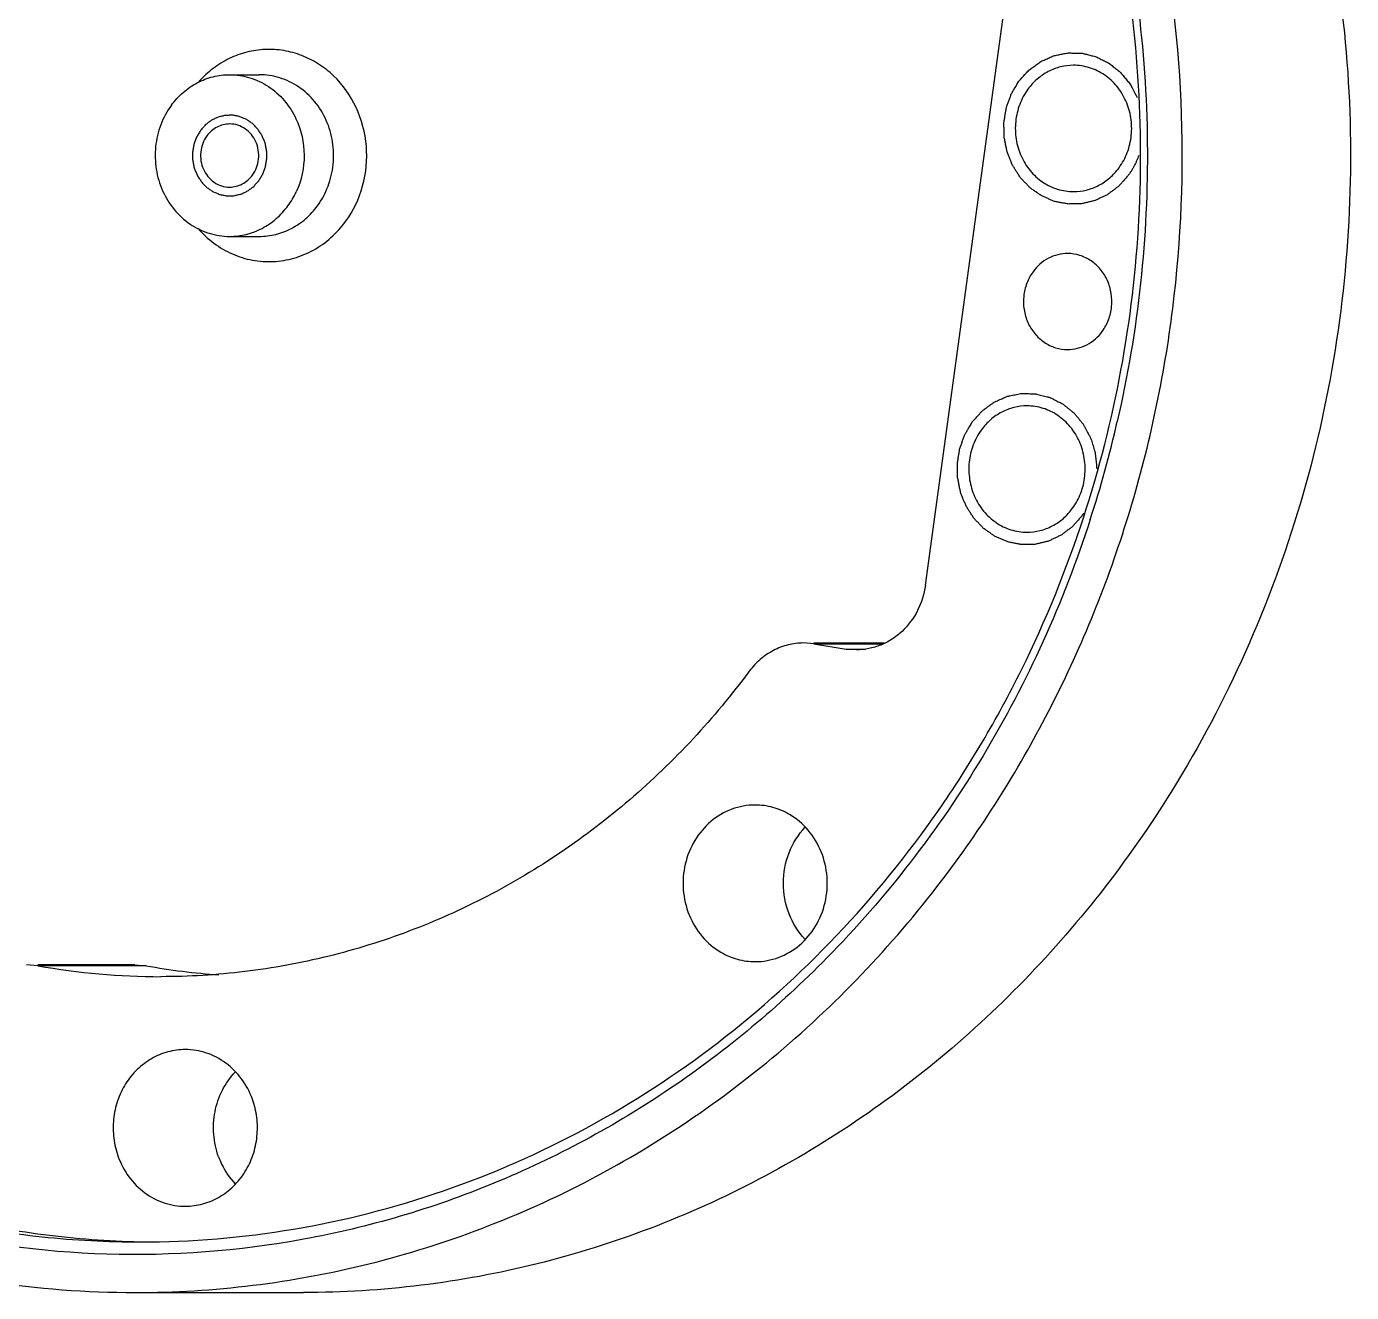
# Model space of a CAD drawing. Header units: millimetres. Extents: x 0 to 420, y 0 to 297.
# Drawn here: x 189.95 to 216.18, y 28.21 to 53.26 of the extents above; entities that cross this region are included whole.
import ezdxf

# ---------------------------------------------------------------- set-up
doc = ezdxf.new("R2010")
doc.units = ezdxf.units.MM
doc.header["$LTSCALE"] = 23.1
doc.layers.get('0').update_dxf_attribs({"linetype": 'CONTINUOUS'})
for name, color, linetype in [('3_ALL_AXES', 7, 'CONTINUOUS'), ('7_ALL_FEATURES', 7, 'CONTINUOUS'), ('AXIS', 7, 'CONTINUOUS')]:
    doc.layers.add(name, color=color, linetype=linetype)

msp = doc.modelspace()

# ---------------------------------------------------------------- linework, layer by layer
at = {"color": 7, "linetype": 'CONTINUOUS'}
for p, q in [((207.7437, 42.2075), (209.3648, 54.0777)), ((205.5358, 41.0465), (205.3318, 41.0626)), ((205.5358, 41.0627), (206.935, 41.0627)), ((205.5358, 41.0465), (206.1744, 40.9437)), ((206.3785, 40.9276), (206.1744, 40.9437)), ((190.1778, 34.6753), (189.9519, 34.6951)), ((192.0951, 34.6952), (190.1778, 34.6952)), ((192.0937, 34.6951), (192.3196, 34.6753))]:
    msp.add_line(p, q, dxfattribs=at)
at = {"color": 9, "linetype": 'CONTINUOUS'}
for p, q in [((205.5358, 41.0465), (206.9081, 41.0465)), ((206.1744, 40.9437), (206.5585, 40.9437)), ((192.3196, 34.6753), (190.1778, 34.6753))]:
    msp.add_line(p, q, dxfattribs=at)
at = {"color": 7, "linetype": 'CONTINUOUS'}
for centre, radius, start, end in [((192.6125, 48.2898), 13.8305, 259.86076, 269.98622), ((194.7574, 48.3105), 13.8514, 259.86337, 265.8756)]:
    msp.add_arc(centre, radius, start, end, dxfattribs=at)
for points, knots in [([(195.4329, 73.2093), (196.4004, 73.2093), (198.3418, 73.0613), (201.192, 72.4), (203.9289, 71.3127), (206.4977, 69.8213), (208.8483, 67.9558), (210.9349, 65.7531), (212.7171, 63.2568), (214.1605, 60.5159), (215.2373, 57.584), (215.9268, 54.5184), (216.2158, 51.3787), (216.0987, 48.2259), (215.5779, 45.1215), (214.6631, 42.1256), (213.3725, 39.2974), (212.2712, 37.5499), (211.6668, 36.7231)], [0, 0, 0, 0, 0.0594026, 0.1190097, 0.1790078, 0.2395498, 0.3007429, 0.3626405, 0.4252408, 0.4884877, 0.5522773, 0.6164663, 0.6808831, 0.7453406, 0.8096484, 0.8736269, 0.9371176, 1, 1, 1, 1]), ([(193.9732, 51.3343), (193.8872, 51.3343), (193.71, 51.29), (193.5743, 51.1693), (193.522, 51.0978)], [0, 0, 0, 0, 0.4926162, 1, 1, 1, 1]), ([(194.4239, 50.3208), (194.4575, 50.3668), (194.5127, 50.4695), (194.5526, 50.6398), (194.5478, 50.8156), (194.4987, 50.9832), (194.4088, 51.13), (194.2846, 51.2445), (194.1356, 51.3175), (194.0269, 51.3343), (193.9732, 51.3343)], [0, 0, 0, 0, 0.1263724, 0.2547172, 0.383614, 0.5116229, 0.6374774, 0.760551, 0.8810485, 1, 1, 1, 1]), ([(193.522, 51.0978), (193.4884, 51.0518), (193.4332, 50.9491), (193.3933, 50.7787), (193.3981, 50.603), (193.4472, 50.4354), (193.5371, 50.2886), (193.6613, 50.174), (193.8103, 50.1011), (193.919, 50.0843), (193.9727, 50.0843)], [0, 0, 0, 0, 0.1263724, 0.2547172, 0.383614, 0.5116229, 0.6374774, 0.760551, 0.8810485, 1, 1, 1, 1]), ([(193.9727, 50.0843), (194.0587, 50.0843), (194.2359, 50.1285), (194.3716, 50.2492), (194.4239, 50.3208)], [0, 0, 0, 0, 0.4926162, 1, 1, 1, 1]), ([(207.7437, 42.2075), (207.72, 42.0336), (207.6163, 41.6948), (207.3542, 41.3407), (207.0861, 41.1309), (206.8633, 41.015), (206.625, 40.9437), (206.4604, 40.9276), (206.3785, 40.9275)], [0, 0, 0, 0, 0.2586776, 0.5113813, 0.6355315, 0.7580355, 0.8792988, 1, 1, 1, 1]), ([(205.3318, 41.0627), (205.2293, 41.0626), (205.0226, 41.0372), (204.7296, 40.9258), (204.4669, 40.7472), (204.3217, 40.5904), (204.258, 40.5047)], [0, 0, 0, 0, 0.245568, 0.4930039, 0.7442758, 1, 1, 1, 1]), ([(204.258, 40.5047), (203.5671, 39.5751), (201.9925, 37.8747), (199.6053, 36.2535), (197.5375, 35.3295), (195.9292, 34.8293), (194.2798, 34.5268), (193.1653, 34.4593), (192.6092, 34.4593)], [0, 0, 0, 0, 0.2555706, 0.5065803, 0.6308266, 0.7543249, 0.8772996, 1, 1, 1, 1]), ([(211.6668, 36.7231), (211.1862, 36.0655), (210.1566, 34.8076), (208.4195, 33.1137), (206.5174, 31.6418), (204.4747, 30.4107), (202.3171, 29.4364), (200.0718, 28.7313), (197.7678, 28.3046), (196.2105, 28.2093), (195.4336, 28.2093)], [0, 0, 0, 0, 0.1284935, 0.2558259, 0.3819865, 0.5070724, 0.6312094, 0.754586, 0.87743, 1, 1, 1, 1])]:
    msp.add_open_spline(points, degree=3, knots=knots, dxfattribs=at)
at = {"color": 9, "linetype": 'CONTINUOUS'}
for points, knots in [([(196.2669, 49.4039), (196.4204, 49.6139), (196.6516, 50.0996), (196.7245, 50.8988), (196.523, 51.673), (196.1408, 52.2136), (195.7403, 52.5291), (195.4052, 52.6993), (195.0462, 52.7977), (194.6765, 52.8204), (194.3094, 52.7667), (193.9587, 52.6385), (193.6369, 52.4409), (193.4507, 52.2687), (193.366, 52.1742)], [0, 0, 0, 0, 0.1276664, 0.2573453, 0.3863802, 0.5124176, 0.5742755, 0.635268, 0.695627, 0.7556839, 0.8158203, 0.8764004, 0.9377171, 1, 1, 1, 1]), ([(195.7115, 49.7147), (195.7976, 49.8326), (195.939, 50.0955), (196.041, 50.5317), (196.0288, 50.9816), (195.903, 51.4108), (195.6727, 51.7867), (195.3545, 52.0798), (194.9729, 52.2664), (194.6945, 52.3093), (194.5571, 52.3093)], [0, 0, 0, 0, 0.1263965, 0.2547068, 0.3836205, 0.5116267, 0.6374828, 0.7605557, 0.8810518, 1, 1, 1, 1]), ([(194.5571, 49.1093), (194.6675, 49.1093), (194.8902, 49.1367), (195.2058, 49.2575), (195.4881, 49.4516), (195.6435, 49.6218), (195.7115, 49.7147)], [0, 0, 0, 0, 0.2453861, 0.4928538, 0.7441683, 1, 1, 1, 1]), ([(193.348, 49.2646), (193.4419, 49.157), (193.6515, 48.9626), (194.0189, 48.7485), (194.4206, 48.6239), (194.8377, 48.5952), (195.2509, 48.6637), (195.6407, 48.8261), (195.9891, 49.0743), (196.1821, 49.2878), (196.2669, 49.4039)], [0, 0, 0, 0, 0.1272599, 0.2524105, 0.375963, 0.4987402, 0.6217247, 0.7458405, 0.8718345, 1, 1, 1, 1])]:
    msp.add_open_spline(points, degree=3, knots=knots, dxfattribs=at)
at = {"color": 2, "linetype": 'CONTINUOUS'}
for points, knots in [([(209.5922, 52.178), (209.6328, 52.2232), (209.6832, 52.2801), (209.7446, 52.3474), (209.7837, 52.3943), (209.8461, 52.438), (209.9071, 52.4834), (209.9561, 52.5193), (209.9929, 52.5463), (210.0296, 52.5734), (210.0858, 52.5948), (210.1535, 52.6271), (210.2224, 52.6556), (210.2765, 52.6831), (210.3195, 52.6917), (210.3624, 52.7004), (210.4195, 52.712), (210.4911, 52.726), (210.5623, 52.7423), (210.6218, 52.7386), (210.6661, 52.7382), (210.7105, 52.7371), (210.7549, 52.7361), (210.7919, 52.7356), (210.8214, 52.7344), (210.8438, 52.7357), (210.8652, 52.7285), (210.8941, 52.7219), (210.9301, 52.7126), (210.9734, 52.7019), (211.0167, 52.6912), (211.0598, 52.68), (211.1182, 52.6679), (211.1848, 52.6325), (211.2521, 52.5994), (211.3059, 52.5725), (211.3462, 52.5523), (211.3866, 52.5323), (211.4316, 52.4921), (211.4912, 52.4468), (211.5486, 52.3983), (211.5972, 52.3634), (211.6268, 52.3274), (211.6564, 52.2916), (211.6959, 52.2438), (211.7449, 52.1836), (211.7956, 52.1249), (211.8237, 52.0675), (211.869, 51.984), (211.9059, 51.9138), (211.9357, 51.8578)], [0, 0, 0, 0, 0.0625, 0.078125, 0.09375, 0.125, 0.15625, 0.171875, 0.1875, 0.203125, 0.21875, 0.25, 0.28125, 0.296875, 0.3125, 0.328125, 0.34375, 0.375, 0.40625, 0.421875, 0.4375, 0.453125, 0.46875, 0.484375, 0.4921875, 0.5, 0.5078125, 0.515625, 0.53125, 0.546875, 0.5625, 0.578125, 0.59375, 0.625, 0.65625, 0.671875, 0.6875, 0.703125, 0.71875, 0.75, 0.78125, 0.796875, 0.8125, 0.828125, 0.84375, 0.875, 0.90625, 0.921875, 0.9375, 1, 1, 1, 1]), ([(211.7567, 50.3131), (211.7254, 50.278), (211.6785, 50.2256), (211.6241, 50.1638), (211.5924, 50.1294), (211.5705, 50.1011), (211.5413, 50.0822), (211.5048, 50.0537), (211.4584, 50.0194), (211.4125, 49.9841), (211.3752, 49.9571), (211.3487, 49.9339), (211.3166, 49.9216), (211.2758, 49.9013), (211.2241, 49.8774), (211.1728, 49.8525), (211.1313, 49.8338), (211.1014, 49.8167), (211.0669, 49.8113), (211.0225, 49.7999), (210.9665, 49.7872), (210.9107, 49.7735), (210.8659, 49.7638), (210.8325, 49.7533), (210.7987, 49.7553), (210.7538, 49.7536), (210.6976, 49.7531), (210.6414, 49.7516), (210.5966, 49.7516), (210.5627, 49.7484), (210.5297, 49.7575), (210.4854, 49.7653), (210.4302, 49.7767), (210.3748, 49.787), (210.3308, 49.7965), (210.297, 49.8005), (210.2662, 49.8163), (210.2242, 49.8333), (210.1721, 49.8561), (210.1196, 49.8779), (210.0781, 49.8966), (210.0458, 49.9075), (210.0178, 49.9301), (209.979, 49.9561), (209.9312, 49.9902), (209.8828, 50.0233), (209.8448, 50.0508), (209.8143, 50.069), (209.7918, 50.0964), (209.7589, 50.1297), (209.7189, 50.1724), (209.6781, 50.2145), (209.6464, 50.2489), (209.6203, 50.2727), (209.6029, 50.3044), (209.5767, 50.344), (209.5451, 50.3944), (209.5126, 50.4442), (209.4877, 50.4847), (209.4664, 50.5135), (209.455, 50.5483), (209.4363, 50.5926), (209.4143, 50.6488), (209.3914, 50.7045), (209.3742, 50.7495), (209.3584, 50.782), (209.3534, 50.8195), (209.3429, 50.8677), (209.3313, 50.9285), (209.3186, 50.9891), (209.3097, 51.0376), (209.3, 51.074), (209.3019, 51.1106), (209.3003, 51.1594), (209.2998, 51.2204), (209.2984, 51.2814), (209.2984, 51.3301), (209.2955, 51.3669), (209.3039, 51.4027), (209.311, 51.4508), (209.3215, 51.5107), (209.331, 51.5709), (209.3398, 51.6187), (209.3435, 51.6554), (209.3581, 51.6887), (209.3737, 51.7344), (209.3947, 51.791), (209.4148, 51.848), (209.432, 51.893), (209.442, 51.9281), (209.4628, 51.9584), (209.4868, 52.0005), (209.5306, 52.0734), (209.5675, 52.1362), (209.5922, 52.178)], [0, 0, 0, 0, 0.03125, 0.046875, 0.0546875, 0.0625, 0.0703125, 0.078125, 0.09375, 0.109375, 0.1171875, 0.125, 0.1328125, 0.140625, 0.15625, 0.171875, 0.1796875, 0.1875, 0.1953125, 0.203125, 0.21875, 0.234375, 0.2421875, 0.25, 0.2578125, 0.265625, 0.28125, 0.296875, 0.3046875, 0.3125, 0.3203125, 0.328125, 0.34375, 0.359375, 0.3671875, 0.375, 0.3828125, 0.390625, 0.40625, 0.421875, 0.4296875, 0.4375, 0.4453125, 0.453125, 0.46875, 0.484375, 0.4921875, 0.5, 0.5078125, 0.515625, 0.53125, 0.546875, 0.5546875, 0.5625, 0.5703125, 0.578125, 0.59375, 0.609375, 0.6171875, 0.625, 0.6328125, 0.640625, 0.65625, 0.671875, 0.6796875, 0.6875, 0.6953125, 0.703125, 0.71875, 0.734375, 0.7421875, 0.75, 0.7578125, 0.765625, 0.78125, 0.796875, 0.8046875, 0.8125, 0.8203125, 0.828125, 0.84375, 0.859375, 0.8671875, 0.875, 0.8828125, 0.890625, 0.90625, 0.921875, 0.9296875, 0.9375, 0.9453125, 0.953125, 0.96875, 1, 1, 1, 1]), ([(194.5501, 50.212), (194.5631, 50.2339), (194.5829, 50.2665), (194.6081, 50.3107), (194.6299, 50.3422), (194.6408, 50.3798), (194.6549, 50.4156), (194.6673, 50.4522), (194.6831, 50.4877), (194.6871, 50.5269), (194.6944, 50.565), (194.7001, 50.6036), (194.7092, 50.6415), (194.706, 50.6817), (194.7064, 50.7213), (194.7049, 50.7609), (194.707, 50.8012), (194.6968, 50.8388), (194.6901, 50.8772), (194.6817, 50.915), (194.6766, 50.9541), (194.6598, 50.989), (194.6464, 51.0252), (194.6314, 51.0606), (194.6194, 51.0978), (194.5967, 51.1286), (194.5771, 51.1612), (194.5559, 51.1928), (194.5377, 51.2266), (194.5093, 51.2526), (194.4837, 51.2808), (194.4569, 51.3078), (194.4321, 51.3378), (194.4004, 51.3566), (194.3707, 51.3786), (194.3401, 51.3989), (194.3111, 51.4226), (194.2765, 51.4344), (194.2434, 51.4497), (194.2097, 51.4632), (194.177, 51.4803), (194.141, 51.4847), (194.1058, 51.4924), (194.0763, 51.4983), (194.0527, 51.5026), (194.0352, 51.5075), (194.0167, 51.5059), (193.9924, 51.5059), (193.9618, 51.5053), (193.9254, 51.5041), (193.8883, 51.5062), (193.8537, 51.4952), (193.8183, 51.4879), (193.7834, 51.4788), (193.7475, 51.4732), (193.7153, 51.4551), (193.682, 51.4405), (193.6494, 51.4241), (193.6151, 51.4112), (193.5868, 51.3865), (193.5567, 51.3652), (193.5276, 51.3422), (193.4965, 51.3225), (193.4725, 51.2916), (193.438, 51.2544), (193.4127, 51.2256), (193.3958, 51.2066)], [0, 0, 0, 0, 0.03125, 0.046875, 0.0625, 0.078125, 0.09375, 0.109375, 0.125, 0.140625, 0.15625, 0.171875, 0.1875, 0.203125, 0.21875, 0.234375, 0.25, 0.265625, 0.28125, 0.296875, 0.3125, 0.328125, 0.34375, 0.359375, 0.375, 0.390625, 0.40625, 0.421875, 0.4375, 0.453125, 0.46875, 0.484375, 0.5, 0.515625, 0.53125, 0.546875, 0.5625, 0.578125, 0.59375, 0.609375, 0.625, 0.640625, 0.65625, 0.671875, 0.6796875, 0.6875, 0.6953125, 0.703125, 0.71875, 0.734375, 0.75, 0.765625, 0.78125, 0.796875, 0.8125, 0.828125, 0.84375, 0.859375, 0.875, 0.890625, 0.90625, 0.921875, 0.9375, 0.953125, 0.96875, 1, 1, 1, 1]), ([(193.3958, 51.2066), (193.3828, 51.1847), (193.363, 51.1521), (193.3377, 51.1079), (193.316, 51.0764), (193.305, 51.0388), (193.291, 51.0029), (193.2786, 50.9664), (193.2628, 50.9309), (193.2588, 50.8917), (193.2515, 50.8535), (193.2458, 50.815), (193.2367, 50.7771), (193.2399, 50.7369), (193.2395, 50.6972), (193.241, 50.6576), (193.2389, 50.6174), (193.2491, 50.5798), (193.2558, 50.5414), (193.2642, 50.5035), (193.2693, 50.4645), (193.2861, 50.4295), (193.2995, 50.3934), (193.3145, 50.358), (193.3265, 50.3208), (193.3492, 50.29), (193.3688, 50.2574), (193.39, 50.2258), (193.4082, 50.192), (193.4366, 50.166), (193.4622, 50.1377), (193.489, 50.1108), (193.5138, 50.0807), (193.5454, 50.062), (193.5752, 50.04), (193.6058, 50.0197), (193.6348, 49.996), (193.6694, 49.9841), (193.7025, 49.9689), (193.7362, 49.9554), (193.7689, 49.9383), (193.8049, 49.9339), (193.8401, 49.9262), (193.8696, 49.9202), (193.8932, 49.916), (193.9107, 49.911), (193.9292, 49.9127), (193.9535, 49.9127), (193.9841, 49.9132), (194.0205, 49.9145), (194.0576, 49.9123), (194.0922, 49.9234), (194.1276, 49.9307), (194.1625, 49.9398), (194.1984, 49.9453), (194.2306, 49.9635), (194.2639, 49.9781), (194.2965, 49.9944), (194.3308, 50.0074), (194.3591, 50.0321), (194.3892, 50.0534), (194.4183, 50.0763), (194.4494, 50.0961), (194.4734, 50.1269), (194.5079, 50.1642), (194.5332, 50.193), (194.5501, 50.212)], [0, 0, 0, 0, 0.03125, 0.046875, 0.0625, 0.078125, 0.09375, 0.109375, 0.125, 0.140625, 0.15625, 0.171875, 0.1875, 0.203125, 0.21875, 0.234375, 0.25, 0.265625, 0.28125, 0.296875, 0.3125, 0.328125, 0.34375, 0.359375, 0.375, 0.390625, 0.40625, 0.421875, 0.4375, 0.453125, 0.46875, 0.484375, 0.5, 0.515625, 0.53125, 0.546875, 0.5625, 0.578125, 0.59375, 0.609375, 0.625, 0.640625, 0.65625, 0.671875, 0.6796875, 0.6875, 0.6953125, 0.703125, 0.71875, 0.734375, 0.75, 0.765625, 0.78125, 0.796875, 0.8125, 0.828125, 0.84375, 0.859375, 0.875, 0.890625, 0.90625, 0.921875, 0.9375, 0.953125, 0.96875, 1, 1, 1, 1]), ([(208.6717, 45.4377), (208.6961, 45.4648), (208.7447, 45.5192), (208.8059, 45.5867), (208.8479, 45.6349), (208.8732, 45.661), (208.9036, 45.6815), (208.9399, 45.709), (208.9842, 45.7412), (209.0282, 45.7738), (209.0653, 45.8001), (209.094, 45.8231), (209.1262, 45.8391), (209.1841, 45.8638), (209.2497, 45.8933), (209.3071, 45.9192), (209.3401, 45.9331), (209.3642, 45.9461), (209.391, 45.9493), (209.4257, 45.957), (209.4869, 45.9689), (209.5567, 45.9826), (209.6177, 45.9958), (209.6528, 46.0013), (209.6884, 45.9988), (209.7327, 45.9985), (209.7859, 45.9968), (209.8392, 45.9958), (209.8835, 45.9939), (209.9192, 45.9945), (209.9539, 45.9873), (210.0143, 45.9711), (210.0835, 45.9538), (210.1441, 45.9388), (210.1785, 45.9294), (210.205, 45.9249), (210.2285, 45.9107), (210.2609, 45.8951), (210.3172, 45.8663), (210.3814, 45.8336), (210.4382, 45.8059), (210.4697, 45.7883), (210.4974, 45.7639), (210.5333, 45.7358), (210.5758, 45.701), (210.6187, 45.6666), (210.6538, 45.6373), (210.6833, 45.6152), (210.7075, 45.5879), (210.7474, 45.5377), (210.7939, 45.4812), (210.8346, 45.4318), (210.8573, 45.403), (210.8762, 45.3831), (210.8879, 45.3566), (210.9061, 45.3237), (210.9368, 45.2649), (210.9719, 45.198), (211.0036, 45.1399), (211.02, 45.1058), (211.0297, 45.0685), (211.0441, 45.023), (211.0604, 44.9679), (211.0772, 44.9131), (211.0902, 44.8671), (211.1027, 44.8308), (211.1079, 44.7925), (211.1138, 44.7246), (211.124, 44.628), (211.1317, 44.5506), (211.1355, 44.512)], [0, 0, 0, 0, 0.03125, 0.0625, 0.078125, 0.0859375, 0.09375, 0.109375, 0.125, 0.140625, 0.15625, 0.1640625, 0.171875, 0.1875, 0.21875, 0.234375, 0.2421875, 0.25, 0.2578125, 0.265625, 0.28125, 0.3125, 0.328125, 0.3359375, 0.34375, 0.359375, 0.375, 0.390625, 0.40625, 0.4140625, 0.421875, 0.4375, 0.46875, 0.484375, 0.4921875, 0.5, 0.5078125, 0.515625, 0.53125, 0.5625, 0.578125, 0.5859375, 0.59375, 0.609375, 0.625, 0.640625, 0.65625, 0.6640625, 0.671875, 0.6875, 0.71875, 0.734375, 0.7421875, 0.75, 0.7578125, 0.765625, 0.78125, 0.8125, 0.828125, 0.8359375, 0.84375, 0.859375, 0.875, 0.890625, 0.90625, 0.9140625, 0.921875, 0.9375, 0.96875, 1, 1, 1, 1]), ([(210.8362, 43.5729), (210.805, 43.5378), (210.758, 43.4853), (210.7036, 43.4235), (210.6719, 43.3891), (210.65, 43.3608), (210.6208, 43.3419), (210.5844, 43.3135), (210.5379, 43.2791), (210.492, 43.2439), (210.4547, 43.2168), (210.4282, 43.1937), (210.3961, 43.1813), (210.3553, 43.161), (210.3036, 43.1371), (210.2523, 43.1122), (210.2108, 43.0936), (210.1809, 43.0765), (210.1464, 43.071), (210.102, 43.0596), (210.046, 43.047), (209.9902, 43.0332), (209.9455, 43.0236), (209.912, 43.013), (209.8782, 43.015), (209.8333, 43.0133), (209.7771, 43.0129), (209.721, 43.0113), (209.6761, 43.0113), (209.6422, 43.0081), (209.6092, 43.0172), (209.5649, 43.025), (209.5097, 43.0364), (209.4543, 43.0467), (209.4103, 43.0562), (209.3765, 43.0602), (209.3458, 43.0761), (209.3037, 43.0931), (209.2516, 43.1159), (209.1991, 43.1377), (209.1576, 43.1563), (209.1253, 43.1672), (209.0973, 43.1898), (209.0586, 43.2159), (209.0107, 43.2499), (208.9623, 43.283), (208.9244, 43.3105), (208.8938, 43.3288), (208.8713, 43.3561), (208.8384, 43.3894), (208.7984, 43.4322), (208.7576, 43.4742), (208.7259, 43.5087), (208.6999, 43.5324), (208.6825, 43.5642), (208.6562, 43.6037), (208.6246, 43.6541), (208.5921, 43.704), (208.5672, 43.7445), (208.5459, 43.7733), (208.5345, 43.8081), (208.5158, 43.8524), (208.4938, 43.9085), (208.4709, 43.9642), (208.4537, 44.0093), (208.438, 44.0418), (208.4329, 44.0792), (208.4224, 44.1274), (208.4108, 44.1882), (208.3981, 44.2488), (208.3892, 44.2974), (208.3795, 44.3337), (208.3814, 44.3703), (208.3798, 44.4191), (208.3794, 44.4801), (208.3779, 44.5411), (208.3779, 44.5898), (208.375, 44.6266), (208.3834, 44.6624), (208.3906, 44.7105), (208.401, 44.7705), (208.4105, 44.8306), (208.4193, 44.8784), (208.423, 44.9151), (208.4376, 44.9485), (208.4532, 44.9941), (208.4742, 45.0507), (208.4943, 45.1077), (208.5115, 45.1528), (208.5215, 45.1878), (208.5423, 45.2182), (208.5663, 45.2603), (208.6101, 45.3332), (208.647, 45.3959), (208.6717, 45.4377)], [0, 0, 0, 0, 0.03125, 0.046875, 0.0546875, 0.0625, 0.0703125, 0.078125, 0.09375, 0.109375, 0.1171875, 0.125, 0.1328125, 0.140625, 0.15625, 0.171875, 0.1796875, 0.1875, 0.1953125, 0.203125, 0.21875, 0.234375, 0.2421875, 0.25, 0.2578125, 0.265625, 0.28125, 0.296875, 0.3046875, 0.3125, 0.3203125, 0.328125, 0.34375, 0.359375, 0.3671875, 0.375, 0.3828125, 0.390625, 0.40625, 0.421875, 0.4296875, 0.4375, 0.4453125, 0.453125, 0.46875, 0.484375, 0.4921875, 0.5, 0.5078125, 0.515625, 0.53125, 0.546875, 0.5546875, 0.5625, 0.5703125, 0.578125, 0.59375, 0.609375, 0.6171875, 0.625, 0.6328125, 0.640625, 0.65625, 0.671875, 0.6796875, 0.6875, 0.6953125, 0.703125, 0.71875, 0.734375, 0.7421875, 0.75, 0.7578125, 0.765625, 0.78125, 0.796875, 0.8046875, 0.8125, 0.8203125, 0.828125, 0.84375, 0.859375, 0.8671875, 0.875, 0.8828125, 0.890625, 0.90625, 0.921875, 0.9296875, 0.9375, 0.9453125, 0.953125, 0.96875, 1, 1, 1, 1]), ([(210.8756, 43.6294), (210.8727, 43.6252), (210.8686, 43.619), (210.8626, 43.6101), (210.8592, 43.6051), (210.8513, 43.5939), (210.8467, 43.5875), (210.8421, 43.581), (210.8381, 43.5755), (210.8362, 43.5729)], [0, 0, 0, 0, 0.25, 0.375, 0.5, 0.625, 0.75, 0.875, 1, 1, 1, 1])]:
    msp.add_open_spline(points, degree=3, knots=knots, dxfattribs=at)
msp.add_open_spline([(211.9646, 50.709), (211.9582, 50.6921), (211.946, 50.6587), (211.9238, 50.6057), (211.8999, 50.553), (211.8774, 50.5066), (211.8479, 50.4541), (211.8204, 50.4079), (211.791, 50.362), (211.7678, 50.3292), (211.7567, 50.3131)], degree=3, dxfattribs=at)
at = {"layer": '3_ALL_AXES', "color": 7, "linetype": 'CONTINUOUS'}
for points, knots in [([(175.8702, 64.6955), (175.2658, 63.8687), (174.1645, 62.1211), (172.8738, 59.2928), (171.9591, 56.2969), (171.4383, 53.1924), (171.3212, 50.0396), (171.6103, 46.8999), (172.2998, 43.8342), (173.3767, 40.9023), (174.8201, 38.1614), (176.6024, 35.6652), (178.689, 33.4625), (181.0397, 31.597), (183.6085, 30.1057), (186.3454, 29.0185), (189.1957, 28.3572), (191.1371, 28.2093), (192.1046, 28.2093)], [0, 0, 0, 0, 0.0628838, 0.1263763, 0.1903543, 0.2546621, 0.3191194, 0.3835361, 0.4477249, 0.5115143, 0.5747609, 0.6373609, 0.6992584, 0.7604511, 0.8209929, 0.8809908, 0.9405976, 1, 1, 1, 1]), ([(210.5584, 48.77), (210.4277, 48.7699), (210.1587, 48.7024), (209.9527, 48.5191), (209.8732, 48.4105)], [0, 0, 0, 0, 0.4926376, 1, 1, 1, 1]), ([(211.2441, 47.2294), (211.2953, 47.2994), (211.3792, 47.4556), (211.4398, 47.7146), (211.4325, 47.9818), (211.3577, 48.2367), (211.2209, 48.4598), (211.0319, 48.6339), (210.8053, 48.7446), (210.64, 48.77), (210.5584, 48.77)], [0, 0, 0, 0, 0.1263896, 0.2547115, 0.3836219, 0.5116295, 0.6374848, 0.7605565, 0.8810516, 1, 1, 1, 1]), ([(209.8732, 48.4105), (209.8221, 48.3405), (209.7382, 48.1843), (209.6776, 47.9253), (209.6848, 47.6581), (209.7596, 47.4033), (209.8964, 47.1801), (210.0854, 47.006), (210.312, 46.8953), (210.4774, 46.8699), (210.559, 46.87)], [0, 0, 0, 0, 0.1263896, 0.2547115, 0.3836219, 0.5116295, 0.6374848, 0.7605565, 0.8810516, 1, 1, 1, 1]), ([(210.559, 46.87), (210.6896, 46.87), (210.9586, 46.9375), (211.1647, 47.1208), (211.2441, 47.2294)], [0, 0, 0, 0, 0.4926376, 1, 1, 1, 1]), ([(204.3735, 37.8566), (204.2165, 37.8566), (203.897, 37.7983), (203.4757, 37.5479), (203.1536, 37.1646), (202.964, 36.691), (202.9251, 36.1775), (203.0409, 35.6773), (203.2993, 35.2432), (203.5546, 35.0256), (203.6941, 34.9436)], [0, 0, 0, 0, 0.1193072, 0.240714, 0.3653599, 0.4929897, 0.6221432, 0.7507746, 0.8770189, 1, 1, 1, 1]), ([(205.0536, 37.6697), (204.9508, 37.7301), (204.7298, 37.8244), (204.4915, 37.8567), (204.3735, 37.8566)], [0, 0, 0, 0, 0.5025515, 1, 1, 1, 1]), ([(204.3742, 34.7566), (204.5312, 34.7567), (204.8507, 34.815), (205.272, 35.0654), (205.5941, 35.4487), (205.7837, 35.9223), (205.8226, 36.4358), (205.7068, 36.9359), (205.4484, 37.3701), (205.1931, 37.5876), (205.0536, 37.6697)], [0, 0, 0, 0, 0.1193072, 0.240714, 0.3653599, 0.4929897, 0.6221432, 0.7507746, 0.8770189, 1, 1, 1, 1]), ([(205.3621, 35.198), (205.225, 35.3434), (205.0059, 35.697), (204.8947, 36.3085), (205.0071, 36.9197), (205.2272, 37.2727), (205.3645, 37.4178)], [0, 0, 0, 0, 0.2473083, 0.500033, 0.7527326, 1, 1, 1, 1]), ([(192.1046, 28.2093), (192.8815, 28.2093), (194.4387, 28.3047), (196.7426, 28.7314), (198.9878, 29.4365), (201.1454, 30.4108), (203.1879, 31.6418), (205.09, 33.1137), (206.827, 34.8076), (207.8567, 36.0655), (208.3373, 36.7231)], [0, 0, 0, 0, 0.122569, 0.2454122, 0.3687876, 0.4929237, 0.6180089, 0.7441673, 0.8715071, 1, 1, 1, 1]), ([(203.6941, 34.9436), (203.7969, 34.8832), (204.0179, 34.7889), (204.2562, 34.7566), (204.3742, 34.7566)], [0, 0, 0, 0, 0.5025515, 1, 1, 1, 1]), ([(193.0945, 33.0165), (192.9788, 33.0165), (192.7451, 32.9853), (192.4174, 32.8484), (192.1302, 32.6301), (191.9006, 32.3438), (191.7414, 32.0066), (191.6616, 31.6381), (191.6655, 31.2599), (191.7242, 31.014), (191.7669, 30.8967)], [0, 0, 0, 0, 0.1191094, 0.2394101, 0.3617882, 0.4866167, 0.6136983, 0.7423222, 0.871482, 1, 1, 1, 1]), ([(194.4223, 32.0362), (194.3707, 32.1779), (194.2289, 32.4455), (193.9135, 32.7643), (193.5242, 32.9693), (193.2363, 33.0165), (193.0945, 33.0165)], [0, 0, 0, 0, 0.2582231, 0.5104921, 0.7570262, 1, 1, 1, 1]), ([(193.7529, 30.8967), (193.7016, 31.0377), (193.6376, 31.3358), (193.6637, 31.79), (193.8084, 32.2176), (193.9793, 32.4645), (194.0794, 32.5714)], [0, 0, 0, 0, 0.2516213, 0.504155, 0.7544502, 1, 1, 1, 1]), ([(193.0947, 29.9165), (193.2104, 29.9165), (193.4441, 29.9477), (193.7718, 30.0845), (194.059, 30.3028), (194.2886, 30.5892), (194.4478, 30.9264), (194.5276, 31.2949), (194.5237, 31.673), (194.465, 31.9189), (194.4223, 32.0362)], [0, 0, 0, 0, 0.1191094, 0.2394101, 0.3617882, 0.4866167, 0.6136983, 0.7423222, 0.871482, 1, 1, 1, 1]), ([(191.7669, 30.8967), (191.8185, 30.7551), (191.9603, 30.4875), (192.2756, 30.1687), (192.665, 29.9637), (192.9529, 29.9165), (193.0947, 29.9165)], [0, 0, 0, 0, 0.2582231, 0.5104921, 0.7570262, 1, 1, 1, 1]), ([(193.7529, 30.8967), (193.7711, 30.8469), (193.8523, 30.6536), (193.9721, 30.4762), (194.0791, 30.3619)], [0, 0, 0, 0, 0.2529539, 1, 1, 1, 1])]:
    msp.add_open_spline(points, degree=3, knots=knots, dxfattribs=at)
at = {"layer": '7_ALL_FEATURES', "color": 7, "linetype": 'CONTINUOUS'}
msp.add_arc((188.9354, 50.6379), 23.1946, 342.10019, 347.06959, dxfattribs=at)
for points, knots in [([(177.6157, 35.688), (176.8183, 36.5946), (175.3676, 38.5611), (173.7026, 41.8434), (172.5783, 45.3856), (172.0278, 49.0823), (172.0604, 52.2058), (172.3814, 54.675), (172.8951, 57.0998), (173.8913, 60.0237), (175.3414, 62.7346), (176.7462, 64.7169), (178.2921, 66.549), (180.4874, 68.5613), (183.4747, 70.4573), (186.72, 71.771), (190.1265, 72.4614), (193.5926, 72.5071), (197.0129, 71.9073), (199.187, 71.092), (200.2298, 70.5896)], [0, 0, 0, 0, 0.062953, 0.1267041, 0.1910887, 0.2558739, 0.3207845, 0.353222, 0.3855835, 0.4498968, 0.5135506, 0.5451064, 0.576447, 0.6384115, 0.6995397, 0.7599725, 0.8199385, 0.8797264, 0.9396492, 1, 1, 1, 1]), ([(192.2011, 72.2093), (191.5532, 72.2093), (190.2551, 72.14), (188.3284, 71.8294), (186.4388, 71.3151), (183.9884, 70.3626), (181.1029, 68.6832), (178.5973, 66.4426), (176.864, 64.3643), (175.3147, 62.095), (173.7798, 58.9683), (172.6519, 54.9188), (172.2711, 50.7093), (172.6519, 46.4997), (173.7798, 42.4503), (175.3147, 39.3236), (176.864, 37.0543), (178.5973, 34.9759), (181.1029, 32.7354), (183.9884, 31.056), (186.4388, 30.1035), (188.3284, 29.5892), (190.2551, 29.2786), (191.5532, 29.2093), (192.2011, 29.2093)], [0, 0, 0, 0, 0.0299814, 0.0600139, 0.0901465, 0.120424, 0.1814792, 0.2434732, 0.2748845, 0.3065406, 0.3704453, 0.435038, 0.5, 0.564962, 0.6295546, 0.6934593, 0.7251154, 0.7565267, 0.8185207, 0.879576, 0.9098535, 0.9399861, 0.9700186, 1, 1, 1, 1]), ([(192.2028, 72.2047), (191.5633, 72.1904), (190.2837, 72.0944), (188.3879, 71.7494), (186.5316, 71.2068), (184.1275, 70.2247), (181.3023, 68.5242), (178.8536, 66.2826), (177.1612, 64.2136), (175.6496, 61.9605), (174.1532, 58.8649), (173.0543, 54.8642), (172.6833, 50.7095), (173.0542, 46.5548), (174.1531, 42.554), (175.6495, 39.4584), (177.161, 37.2052), (178.8534, 35.1362), (181.3021, 32.8945), (184.1272, 31.194), (186.5313, 30.2119), (188.3876, 29.6692), (190.2834, 29.3242), (191.563, 29.2282), (192.2024, 29.2139)], [0, 0, 0, 0, 0.0299705, 0.0600013, 0.0901391, 0.1204268, 0.1815113, 0.2435305, 0.2749483, 0.3066065, 0.3705033, 0.4350716, 0.4999998, 0.5649279, 0.6294963, 0.6933931, 0.7250514, 0.7564693, 0.8184886, 0.8795731, 0.9098608, 0.9399987, 0.9700295, 1, 1, 1, 1]), ([(208.3373, 36.7231), (209.125, 37.8008), (210.5177, 40.1164), (211.9794, 43.9108), (212.7846, 47.9292), (212.9065, 52.0385), (212.3415, 56.1042), (211.1072, 59.9932), (209.2446, 63.5766), (207.6093, 65.7008), (206.7099, 66.671)], [0, 0, 0, 0, 0.1236433, 0.2487482, 0.374864, 0.5014059, 0.627743, 0.7532682, 0.8774672, 1, 1, 1, 1]), ([(210.8763, 43.5577), (211.1851, 44.5082), (211.6789, 46.4562), (212.035, 49.4508), (212.0025, 52.4705), (211.5819, 55.4557), (210.7813, 58.3483), (209.616, 61.0918), (208.109, 63.632), (206.8878, 65.1666), (206.2309, 65.8825)], [0, 0, 0, 0, 0.1256428, 0.251806, 0.3781256, 0.5042266, 0.6297493, 0.7543753, 0.8778483, 1, 1, 1, 1]), ([(206.3612, 65.9884), (206.9639, 65.3254), (208.0912, 63.9139), (209.511, 61.5936), (210.6467, 59.0961), (211.4799, 56.4625), (211.9971, 53.7353), (212.1901, 50.959), (212.0558, 48.179), (211.7487, 46.3486), (211.5418, 45.4477)], [0, 0, 0, 0, 0.1221729, 0.2455566, 0.370016, 0.4953556, 0.6213205, 0.7476225, 0.8739525, 1, 1, 1, 1]), ([(192.2011, 29.2093), (193.2169, 29.2093), (195.2569, 29.3803), (198.2381, 30.1432), (201.0756, 31.3938), (203.7009, 33.1015), (206.0522, 35.2248), (207.7333, 37.2933), (208.8914, 39.0989), (209.9238, 41.0059), (210.5399, 42.5224), (210.8763, 43.5577)], [0, 0, 0, 0, 0.1211274, 0.2427565, 0.3653358, 0.4892159, 0.6146159, 0.741607, 0.8057247, 0.8701992, 1, 1, 1, 1]), ([(211.0072, 43.5089), (210.7423, 42.6893), (210.1223, 41.0842), (208.9296, 38.8085), (207.494, 36.7039), (206.3825, 35.4286), (205.7937, 34.8302)], [0, 0, 0, 0, 0.2530888, 0.5043032, 0.7533361, 1, 1, 1, 1]), ([(205.7937, 34.8302), (204.8516, 33.8728), (202.7904, 32.1485), (199.2678, 30.2491), (195.4674, 29.127), (191.5367, 28.8289), (187.6281, 29.3665), (183.8926, 30.7183), (180.475, 32.8287), (178.5069, 34.6748), (177.6157, 35.688)], [0, 0, 0, 0, 0.1270806, 0.2522936, 0.3761101, 0.4992295, 0.6224684, 0.7466228, 0.8723365, 1, 1, 1, 1])]:
    msp.add_open_spline(points, degree=3, knots=knots, dxfattribs=at)
at = {"layer": 'AXIS', "color": 7, "linetype": 'CONTINUOUS'}
for p, q in [((193.9729, 52.3093), (194.5571, 52.3093)), ((193.9729, 49.1093), (194.5571, 49.1093)), ((192.1037, 28.2093), (195.4333, 28.2093))]:
    msp.add_line(p, q, dxfattribs=at)
msp.add_arc((193.8077, 50.6766), 1.633, 323.91219, 335.24511, dxfattribs=at)
for points, knots in [([(210.6743, 52.4955), (210.5881, 52.4955), (210.4141, 52.4741), (210.1676, 52.3797), (209.947, 52.2281), (209.8256, 52.0952), (209.7726, 52.0226)], [0, 0, 0, 0, 0.2453859, 0.492854, 0.7441686, 1, 1, 1, 1]), ([(211.5763, 50.4685), (211.6436, 50.5606), (211.7541, 50.766), (211.8338, 51.1068), (211.8242, 51.4583), (211.7259, 51.7937), (211.5459, 52.0873), (211.2974, 52.3163), (210.9992, 52.4621), (210.7817, 52.4955), (210.6743, 52.4955)], [0, 0, 0, 0, 0.1263968, 0.2547075, 0.3836214, 0.5116276, 0.6374835, 0.760556, 0.8810518, 1, 1, 1, 1]), ([(192.8186, 51.7039), (192.8865, 51.7968), (193.0418, 51.967), (193.3241, 52.161), (193.6397, 52.2819), (193.8624, 52.3093), (193.9728, 52.3093)], [0, 0, 0, 0, 0.2558748, 0.5071222, 0.7546212, 1, 1, 1, 1]), ([(193.9728, 52.3093), (194.1074, 52.3093), (194.38, 52.2683), (194.755, 52.0892), (195.0703, 51.8073), (195.2241, 51.567), (195.2847, 51.4384)], [0, 0, 0, 0, 0.2437493, 0.4905479, 0.7424664, 1, 1, 1, 1]), ([(209.7726, 52.0226), (209.7053, 51.9304), (209.5948, 51.725), (209.5151, 51.3842), (209.5246, 51.0327), (209.623, 50.6974), (209.8029, 50.4038), (210.0515, 50.1748), (210.3496, 50.029), (210.5672, 49.9955), (210.6746, 49.9956)], [0, 0, 0, 0, 0.1263968, 0.2547075, 0.3836214, 0.5116276, 0.6374835, 0.760556, 0.8810518, 1, 1, 1, 1]), ([(192.8186, 51.7039), (192.7324, 51.586), (192.591, 51.323), (192.489, 50.8868), (192.5012, 50.4369), (192.6271, 50.0076), (192.8574, 49.6318), (193.1756, 49.3386), (193.5572, 49.1521), (193.8357, 49.1093), (193.9731, 49.1093)], [0, 0, 0, 0, 0.1263984, 0.2547077, 0.3836196, 0.5116264, 0.6374822, 0.7605549, 0.8810507, 1, 1, 1, 1]), ([(195.2847, 51.4384), (195.3899, 51.2153), (195.5013, 50.7165), (195.394, 50.2168), (195.2906, 49.9928)], [0, 0, 0, 0, 0.4999217, 1, 1, 1, 1]), ([(210.6746, 49.9956), (210.7608, 49.9956), (210.9348, 50.017), (211.1813, 50.1114), (211.4019, 50.263), (211.5232, 50.3959), (211.5763, 50.4685)], [0, 0, 0, 0, 0.2453859, 0.492854, 0.7441686, 1, 1, 1, 1]), ([(193.9731, 49.1093), (194.0835, 49.1093), (194.3062, 49.1367), (194.6218, 49.2576), (194.904, 49.4516), (195.0594, 49.6218), (195.1273, 49.7147)], [0, 0, 0, 0, 0.2453788, 0.4928778, 0.7441252, 1, 1, 1, 1]), ([(209.7539, 45.7553), (209.6676, 45.7553), (209.4936, 45.7338), (209.2471, 45.6394), (209.0266, 45.4878), (208.9052, 45.3549), (208.8521, 45.2823)], [0, 0, 0, 0, 0.2453859, 0.492854, 0.7441686, 1, 1, 1, 1]), ([(210.6558, 43.7283), (210.7231, 43.8204), (210.8336, 44.0258), (210.9133, 44.3666), (210.9038, 44.7181), (210.8054, 45.0534), (210.6255, 45.347), (210.3769, 45.5761), (210.0788, 45.7218), (209.8612, 45.7553), (209.7539, 45.7553)], [0, 0, 0, 0, 0.1263968, 0.2547075, 0.3836214, 0.5116276, 0.6374835, 0.760556, 0.8810518, 1, 1, 1, 1]), ([(208.8521, 45.2823), (208.7848, 45.1902), (208.6743, 44.9848), (208.5946, 44.644), (208.6042, 44.2925), (208.7025, 43.9571), (208.8825, 43.6635), (209.1311, 43.4345), (209.4292, 43.2887), (209.6467, 43.2553), (209.7541, 43.2553)], [0, 0, 0, 0, 0.1263968, 0.2547075, 0.3836214, 0.5116276, 0.6374835, 0.760556, 0.8810518, 1, 1, 1, 1]), ([(209.7541, 43.2553), (209.8403, 43.2553), (210.0143, 43.2767), (210.2609, 43.3711), (210.4814, 43.5227), (210.6028, 43.6557), (210.6558, 43.7283)], [0, 0, 0, 0, 0.2453859, 0.492854, 0.7441686, 1, 1, 1, 1])]:
    msp.add_open_spline(points, degree=3, knots=knots, dxfattribs=at)

doc.saveas('drawing.dxf')
